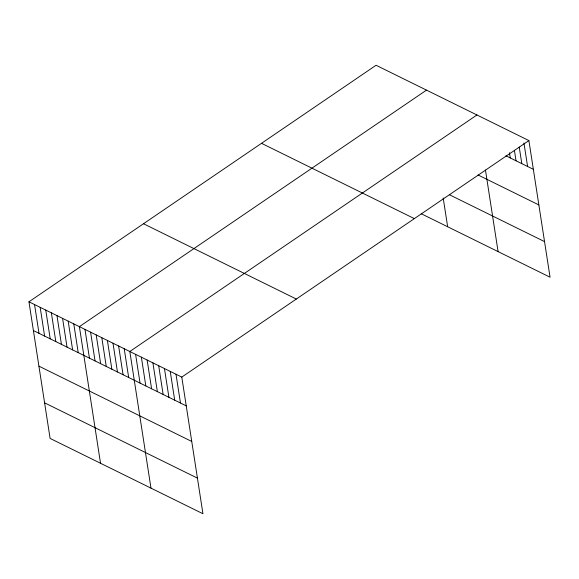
<?xml version="1.0" encoding="UTF-8"?>
<svg xmlns="http://www.w3.org/2000/svg" width="579" height="579" viewBox="0 0 579 579"><rect width="100%" height="100%" fill="white"/><g stroke="black" fill="none" stroke-linecap="round" stroke-linejoin="round"><path stroke-width="0.87" d="M28.95 301.797L181.784 377.095L202.939 513.732L50.105 438.426L28.95 301.797L376.06 65.268L528.895 140.574L550.05 277.203L421.23 213.738M426.499 90.121L79.388 326.643L100.536 463.28M476.937 114.968L129.819 351.496L150.974 488.126M181.784 377.095L528.895 140.574M505.923 155.816L533.353 169.329M478.088 174.988L538.861 204.93M449.347 194.703L544.542 241.609M261.513 143.324L414.347 218.623M143.498 223.74L296.332 299.046M33.401 330.551L186.235 405.857M38.916 366.152L191.75 441.459M44.59 402.832L197.425 478.131M523.937 142.955L527.578 166.484M519.24 147.08L521.802 163.64M514.413 150.337L516.027 160.796M509.448 152.726L510.258 157.951M485.455 170.002L498.085 251.604M443.188 197.931L447.654 226.751M176.009 374.251L180.46 403.013M170.24 371.407L174.692 400.169M164.465 368.562L168.916 397.324M158.689 365.718L163.14 394.48M152.914 362.874L157.365 391.636M147.138 360.029L151.597 388.784M141.37 357.185L145.821 385.94M135.595 354.341L140.046 383.095M124.217 348.732L128.668 377.494M118.615 345.974L123.066 374.729M113.006 343.209L117.457 371.971M107.404 340.452L111.856 369.207M101.803 337.687L106.254 366.449M96.194 334.93L100.652 363.684M90.592 332.165L95.043 360.927M84.99 329.408L89.441 358.162M73.779 323.885L78.23 352.64M68.177 321.121L72.628 349.882M62.575 318.363L67.026 347.118M56.966 315.598L61.425 344.36M51.365 312.841L55.816 341.596M45.763 310.076L50.214 338.838M40.161 307.319L44.612 336.073M34.552 304.554L39.003 333.316"/></g></svg>
